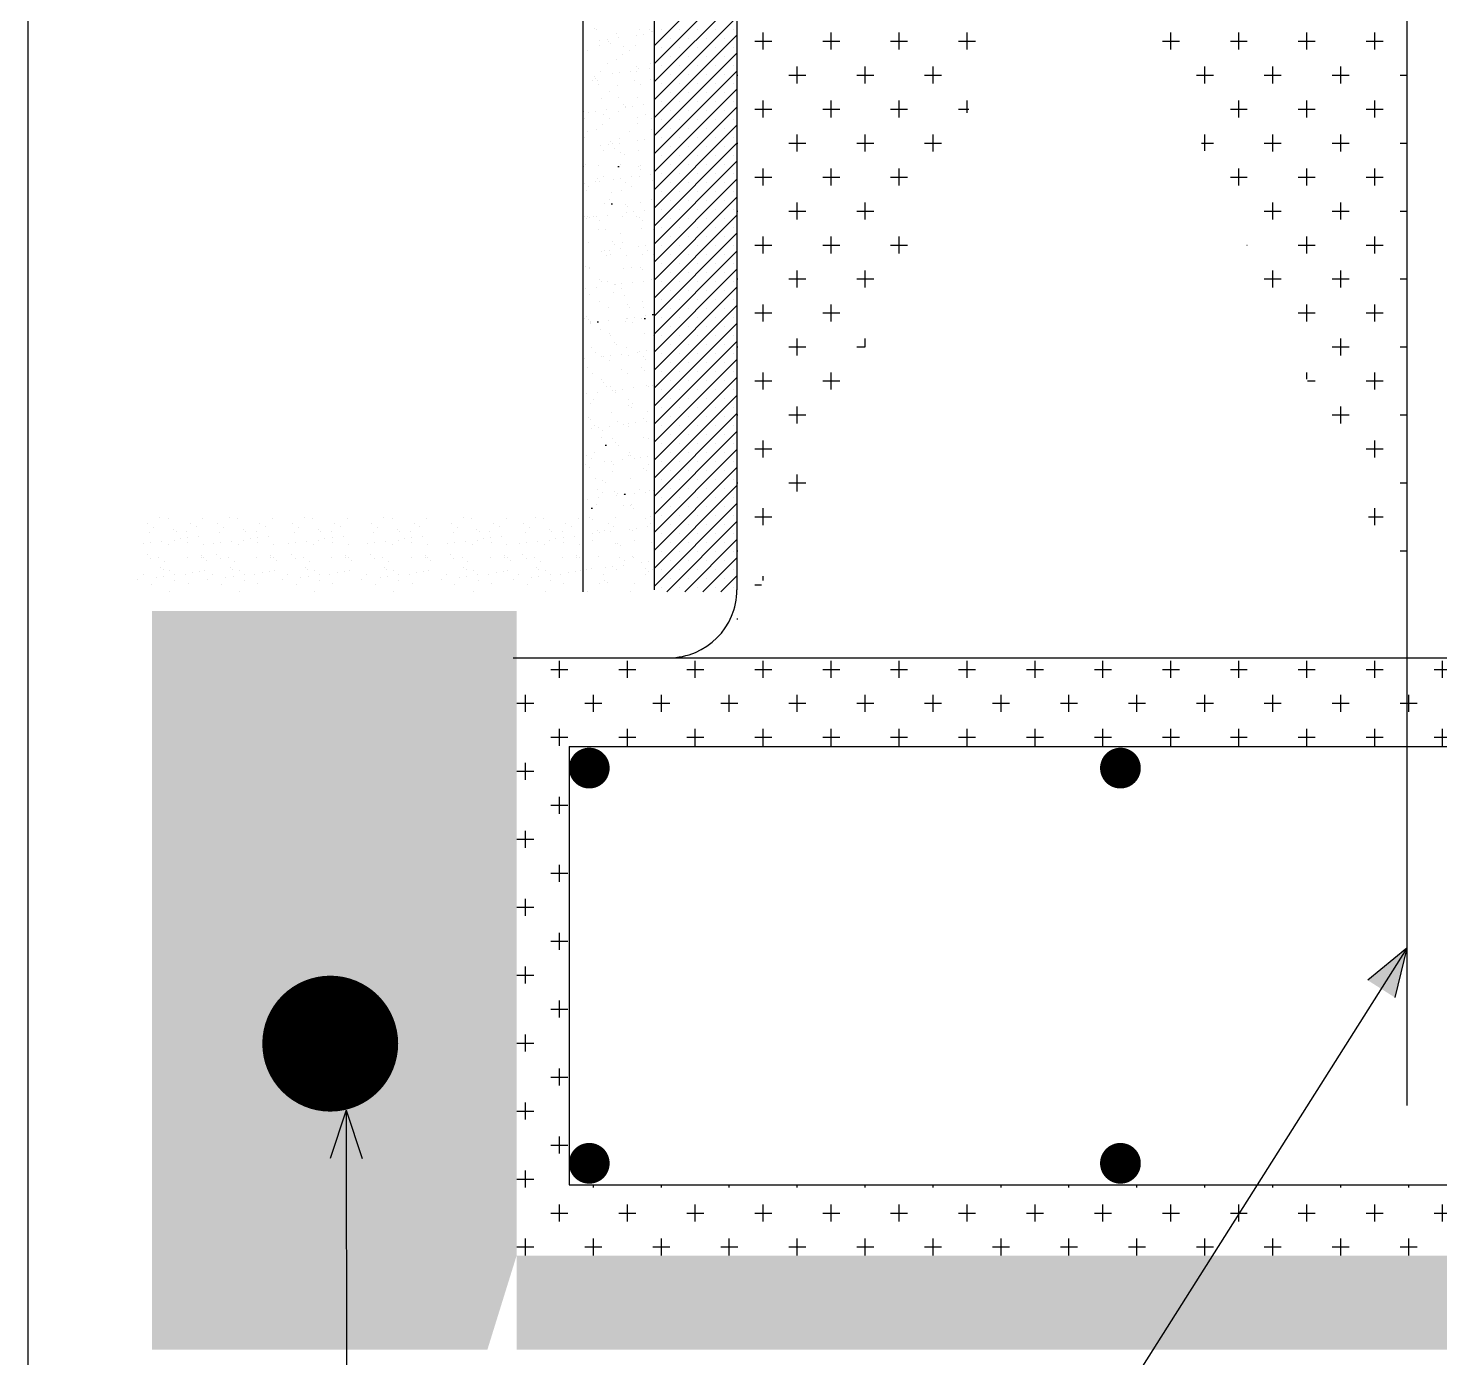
# Model space of a CAD drawing. Header units: millimetres. Extents: x 1235 to 6825, y 868 to 4348.
# Drawn here: x 2840.4 to 3009.7, y 1615.8 to 1775.2 of the extents above; entities that cross this region are included whole.
import ezdxf

# ---------------------------------------------------------------- set-up
doc = ezdxf.new("R2010")
doc.units = ezdxf.units.MM
doc.linetypes.add('DASHED', pattern=[19.05, 12.7, -6.35])
doc.linetypes.add('SOLID_LINE', pattern=[0])
for name, color, linetype in [('AHAT', 3, 'Continuous'), ('KIRMIM', 1, 'Continuous'), ('MIMARI', 2, 'SOLID_LINE'), ('YAZI', 8, 'Continuous')]:
    doc.layers.add(name, color=color, linetype=linetype)

msp = doc.modelspace()

# ---------------------------------------------------------------- hatches: boundary and pattern name
at = {"layer": 'AHAT', "linetype": 'Continuous'}
h = msp.add_hatch(dxfattribs=at)
h.set_pattern_fill('AR-SAND,_I', color=256, scale=8.148699, style=2)
h.set_pattern_definition([(37.5, (-3566.991, -884.78), (-0.513314, 15.701106), [0, -12.386022, 0, -13.852788, 0, -13.241635]), (7.5, (-3566.991, -884.78), (14.42138, 22.99682), [0, -6.681933, 0, -11.163717, 0, -4.278067]), (327.5, (-3577.014, -884.78), (25.376204, 0.046114), [0, -4.07435, 0, -14.667658, 0, -19.149442]), (317.5, (-3577.014, -884.78), (24.49602, 7.151914), [0, -2.037175, 0, -9.615464, 0, -11.000743])])
edge = h.paths.add_edge_path()
edge.add_line((2906.91, 1707.67), (2915.44, 1707.67))
edge.add_line((2898.56, 1717.42), (2898.56, 1707.67))
edge.add_line((2898.56, 1717.42), (2906.91, 1717.42))
edge.add_line((2906.91, 1892.32), (2915.44, 1892.32))
edge.add_line((2898.56, 1707.67), (2906.91, 1707.67))
edge.add_line((2906.91, 1892.32), (2906.91, 1707.67))
edge.add_line((2915.44, 1892.32), (2915.44, 1707.9))
at = {"layer": 'KIRMIM', "linetype": 'Continuous'}
h = msp.add_hatch(dxfattribs=at)
h.set_pattern_fill('CROSS,_I', color=256, scale=16.297397, style=2)
h.set_pattern_definition([(0, (-3566.991, -890.9376), (4.0743493, 4.0743493), [2.0371747, -6.111524]), (90, (-3565.9725, -891.956), (-4.0743493, 4.0743493), [2.0371747, -6.111524])])
edge = h.paths.add_edge_path()
edge.add_line((3005.75, 1886.16), (3005.75, 1706.28))
edge.add_line((2925.38, 1886.16), (2925.38, 1701.74))
h = msp.add_hatch(dxfattribs=at)
h.set_pattern_fill('AR-CONC,_I', color=256, scale=1.62974, style=2)
h.set_pattern_definition([(50, (-3566.991, -909.442), (11.689474, -1.022696), [1.222305, -13.445353]), (355, (-3566.991, -909.442), (-2.261286, 12.258774), [0.977844, -10.756282]), (100.4514, (-3566.017, -909.527), (9.428197, 11.23607), [1.0388, -11.426792]), (46.1842, (-3566.991, -906.182), (17.39325, -2.69753), [1.833457, -20.16803]), (96.6356, (-3565.542, -906.407), (15.23257, 15.875586), [1.5582, -17.140185]), (351.1842, (-3566.991, -906.182), (15.232557, 15.8756), [1.466766, -16.134423]), (21, (-3565.361, -906.997), (9.728031, -6.56164), [1.222305, -13.445353]), (326, (-3565.361, -906.997), (3.965407, 11.818058), [0.977844, -10.756282]), (71.4514, (-3564.551, -907.544), (13.693442, 5.256408), [1.0388, -11.426792]), (37.5, (-3566.991, -909.4415), (0.198174, 5.4253034), [0, -10.625903, 0, -10.919256, 0, -10.7970257]), (7.5, (-3566.991, -909.4415), (4.2873488, 6.4278844), [0, -6.225606, 0, -10.381442, 0, -4.115093]), (327.5, (-3570.6254, -909.4415), (8.6999163, -0.3675857), [0, -4.074349, 0, -12.71197, 0, -16.867806]), (317.5, (-3572.255, -909.4415), (9.504417, 1.631451), [0, -5.296654, 0, -8.442052, 0, -11.978587])])
edge = h.paths.add_edge_path()
edge.add_line((2898.96, 1616.8), (2855.24, 1616.8))
edge.add_line((2855.24, 1616.8), (2855.24, 1705.36))
edge.add_line((2855.24, 1705.36), (2898.96, 1705.36))
edge.add_line((2898.96, 1705.36), (2898.96, 1628.07))
edge.add_line((2895.46, 1616.8), (3177.08, 1616.8))
edge.add_line((3177.08, 1616.8), (3177.08, 1628.07))
edge.add_line((3177.08, 1628.07), (2898.96, 1628.07))
h = msp.add_hatch(dxfattribs=at)
h.set_pattern_fill('CROSS,_I', color=256, scale=16.297397, style=2)
h.set_pattern_definition([(0, (-3566.991, -884.7805), (4.0743493, 4.0743493), [2.0371747, -6.111524]), (90, (-3565.9725, -885.799), (-4.0743493, 4.0743493), [2.0371747, -6.111524])])
h.paths.add_polyline_path([(2898.56, 1699.75), (3177.72, 1699.75), (3177.72, 1627.96), (2898.56, 1627.96)])
edge = h.paths.add_edge_path()
edge.add_line((2905.25, 1689.11), (3178.2, 1689.11))
edge.add_line((2905.25, 1689.11), (2905.25, 1636.54))
edge.add_line((2905.25, 1636.54), (3178.2, 1636.54))
at = {"layer": 'MIMARI', "linetype": 'Continuous'}
for points in [[(3004.29, 1659.02), (3001.04, 1661.08), (3005.75, 1664.93)], [(2880.44, 1639.72), (2876.59, 1639.72), (2878.51, 1645.5)]]:
    msp.add_hatch(color=256, dxfattribs=at).paths.add_polyline_path(points)

# ---------------------------------------------------------------- linework, layer by layer
at = {"layer": 'AHAT', "linetype": 'Continuous'}
for p, q in [((3005.75, 1844.87), (3005.75, 1646.06)), ((2905.25, 1689.11), (2905.25, 1636.54)), ((2905.25, 1689.11), (3178.2, 1689.11)), ((2905.25, 1636.54), (3178.2, 1636.54))]:
    msp.add_line(p, q, dxfattribs=at)
for points, const_width in [([(2906.45, 1686.52, 1), (2908.9, 1686.52, 1)], 2.44), ([(2970.16, 1686.52, 1), (2972.61, 1686.52, 1)], 2.44), ([(2872.53, 1653.48, 1), (2880.68, 1653.48, 1)], 8.15), ([(2906.45, 1639.13, -1), (2908.9, 1639.13, -1)], 2.44), ([(2970.16, 1639.13, -1), (2972.61, 1639.13, -1)], 2.44)]:
    msp.add_lwpolyline(points, format="xyb", close=True, dxfattribs=dict(at, const_width=const_width))
at = {"layer": 'KIRMIM', "linetype": 'DASHED', "ltscale": 100}
for p, q in [((2906.91, 1883.69), (2906.91, 1707.67)), ((2915.44, 1883.69), (2915.44, 1707.9))]:
    msp.add_line(p, q, dxfattribs=at)
at = {"layer": 'MIMARI', "linetype": 'DASHED', "ltscale": 100}
for p, q in [((2925.38, 1883.69), (2925.38, 1707.9)), ((2898.56, 1699.75), (3177.72, 1699.75))]:
    msp.add_line(p, q, dxfattribs=at)
at = {"layer": 'MIMARI', "linetype": 'Continuous'}
for p, q in [((3005.75, 1883.69), (3005.75, 1712.43)), ((2915.44, 1773.12), (2925.38, 1783.06)), ((2915.44, 1770.96), (2925.38, 1780.9)), ((2915.44, 1768.8), (2925.38, 1778.74)), ((2915.44, 1766.64), (2925.38, 1776.58)), ((2908.36, 1775.19), (2908.36, 1775.19)), ((2908.58, 1775.11), (2908.58, 1775.11)), ((2910.89, 1774.63), (2910.89, 1774.63)), ((2913.35, 1774.38), (2913.35, 1774.38)), ((2913.66, 1775.12), (2913.66, 1775.12)), ((2914.2, 1774.49), (2914.2, 1774.49)), ((2914.88, 1775.13), (2914.88, 1775.13)), ((2915.18, 1774.86), (2915.18, 1774.86)), ((2915.29, 1774.79), (2915.29, 1774.79)), ((2915.44, 1764.48), (2925.38, 1774.42)), ((2916.34, 1775.1), (2916.34, 1775.1)), ((2918.5, 1775.1), (2918.5, 1775.1)), ((2920.66, 1775.1), (2920.66, 1775.1)), ((2922.82, 1775.1), (2922.82, 1775.1)), ((2924.98, 1775.1), (2924.98, 1775.1)), ((2907.43, 1772.61), (2907.43, 1772.61)), ((2908.93, 1773.13), (2908.93, 1773.13)), ((2908.96, 1773.8), (2908.96, 1773.8)), ((2909.81, 1773.91), (2909.81, 1773.91)), ((2909.98, 1773.7), (2909.98, 1773.7)), ((2910.28, 1773.43), (2910.28, 1773.43)), ((2911.14, 1774.09), (2911.14, 1774.09)), ((2911.81, 1773.06), (2911.81, 1773.06)), ((2912.5, 1772.62), (2912.5, 1772.62)), ((2913.19, 1773.18), (2913.19, 1773.18)), ((2916.34, 1772.94), (2916.34, 1772.94)), ((2917.42, 1774.02), (2917.42, 1774.02)), ((2918.5, 1772.94), (2918.5, 1772.94)), ((2919.58, 1774.02), (2919.58, 1774.02)), ((2920.66, 1772.94), (2920.66, 1772.94)), ((2921.74, 1774.02), (2921.74, 1774.02)), ((2922.82, 1772.94), (2922.82, 1772.94)), ((2923.9, 1774.02), (2923.9, 1774.02)), ((2924.98, 1772.94), (2924.98, 1772.94)), ((2909.9, 1771.03), (2909.9, 1771.03)), ((2910.99, 1771.49), (2910.99, 1771.49)), ((2911.7, 1772.13), (2911.7, 1772.13)), ((2914.98, 1771.04), (2914.98, 1771.04)), ((2915.4, 1771.65), (2915.4, 1771.65)), ((2915.44, 1762.32), (2925.38, 1772.26)), ((2917.42, 1771.86), (2917.42, 1771.86)), ((2919.58, 1771.86), (2919.58, 1771.86)), ((2921.74, 1771.86), (2921.74, 1771.86)), ((2923.9, 1771.86), (2923.9, 1771.86)), ((2906.93, 1769.31), (2906.93, 1769.31)), ((2908.25, 1769.49), (2908.25, 1769.49)), ((2909.03, 1769.99), (2909.03, 1769.99)), ((2910.47, 1769.78), (2910.47, 1769.78)), ((2911.31, 1769.89), (2911.31, 1769.89)), ((2912.64, 1770.07), (2912.64, 1770.07)), ((2913.29, 1770.04), (2913.29, 1770.04)), ((2913.32, 1770.64), (2913.32, 1770.64)), ((2913.62, 1770.37), (2913.62, 1770.37)), ((2914.85, 1770.36), (2914.85, 1770.36)), ((2915.44, 1760.16), (2925.38, 1770.1)), ((2916.34, 1770.78), (2916.34, 1770.78)), ((2917.42, 1769.7), (2917.42, 1769.7)), ((2918.5, 1770.78), (2918.5, 1770.78)), ((2919.58, 1769.7), (2919.58, 1769.7)), ((2920.66, 1770.78), (2920.66, 1770.78)), ((2921.74, 1769.7), (2921.74, 1769.7)), ((2922.82, 1770.78), (2922.82, 1770.78)), ((2923.9, 1769.7), (2923.9, 1769.7)), ((2924.98, 1770.78), (2924.98, 1770.78)), ((2906.93, 1768.37), (2906.93, 1768.37)), ((2908.05, 1768.97), (2908.05, 1768.97)), ((2908.42, 1769.21), (2908.42, 1769.21)), ((2908.72, 1768.94), (2908.72, 1768.94)), ((2908.74, 1768.53), (2908.74, 1768.53)), ((2910.14, 1767.64), (2910.14, 1767.64)), ((2911.1, 1768.35), (2911.1, 1768.35)), ((2913.13, 1768.98), (2913.13, 1768.98)), ((2913.82, 1768.54), (2913.82, 1768.54)), ((2915.04, 1769.07), (2915.04, 1769.07)), ((2915.44, 1758), (2925.38, 1767.93)), ((2916.34, 1768.62), (2916.34, 1768.62)), ((2917.42, 1767.54), (2917.42, 1767.54)), ((2918.5, 1768.62), (2918.5, 1768.62)), ((2919.58, 1767.54), (2919.58, 1767.54)), ((2920.66, 1768.62), (2920.66, 1768.62)), ((2921.74, 1767.54), (2921.74, 1767.54)), ((2922.82, 1768.62), (2922.82, 1768.62)), ((2923.9, 1767.54), (2923.9, 1767.54)), ((2924.98, 1768.62), (2924.98, 1768.62)), ((2909.13, 1766.84), (2909.13, 1766.84)), ((2911.22, 1766.95), (2911.22, 1766.95)), ((2911.76, 1766.15), (2911.76, 1766.15)), ((2912.06, 1765.88), (2912.06, 1765.88)), ((2912.82, 1765.87), (2912.82, 1765.87)), ((2913.4, 1766.9), (2913.4, 1766.9)), ((2914.14, 1766.04), (2914.14, 1766.04)), ((2916.34, 1766.46), (2916.34, 1766.46)), ((2918.5, 1766.46), (2918.5, 1766.46)), ((2920.66, 1766.46), (2920.66, 1766.46)), ((2922.82, 1766.46), (2922.82, 1766.46)), ((2924.98, 1766.46), (2924.98, 1766.46)), ((2907.03, 1765.23), (2907.03, 1765.23)), ((2907.16, 1764.44), (2907.16, 1764.44)), ((2907.58, 1765.18), (2907.58, 1765.18)), ((2908.43, 1765.29), (2908.43, 1765.29)), ((2909.37, 1764.89), (2909.37, 1764.89)), ((2909.75, 1765.47), (2909.75, 1765.47)), ((2910.06, 1764.45), (2910.06, 1764.45)), ((2911.2, 1765.21), (2911.2, 1765.21)), ((2911.97, 1765.76), (2911.97, 1765.76)), ((2913.48, 1764.58), (2913.48, 1764.58)), ((2914.45, 1764.89), (2914.45, 1764.89)), ((2915.13, 1764.46), (2915.13, 1764.46)), ((2915.44, 1755.84), (2925.38, 1765.77)), ((2916.34, 1764.3), (2916.34, 1764.3)), ((2917.42, 1765.38), (2917.42, 1765.38)), ((2918.5, 1764.3), (2918.5, 1764.3)), ((2919.58, 1765.38), (2919.58, 1765.38)), ((2920.66, 1764.3), (2920.66, 1764.3)), ((2921.74, 1765.38), (2921.74, 1765.38)), ((2922.82, 1764.3), (2922.82, 1764.3)), ((2923.9, 1765.38), (2923.9, 1765.38)), ((2924.98, 1764.3), (2924.98, 1764.3)), ((2907.46, 1762.86), (2907.46, 1762.86)), ((2908.58, 1763.15), (2908.58, 1763.15)), ((2909.23, 1763.7), (2909.23, 1763.7)), ((2912.53, 1762.87), (2912.53, 1762.87)), ((2913.5, 1763.76), (2913.5, 1763.76)), ((2915.1, 1763.09), (2915.1, 1763.09)), ((2915.4, 1762.81), (2915.4, 1762.81)), ((2915.44, 1753.68), (2925.38, 1763.61)), ((2917.42, 1763.22), (2917.42, 1763.22)), ((2919.58, 1763.22), (2919.58, 1763.22)), ((2921.74, 1763.22), (2921.74, 1763.22)), ((2923.9, 1763.22), (2923.9, 1763.22)), ((2907.13, 1762.09), (2907.13, 1762.09)), ((2909.08, 1761.16), (2909.08, 1761.16)), ((2909.93, 1761.27), (2909.93, 1761.27)), ((2910.2, 1761.66), (2910.2, 1761.66)), ((2910.5, 1761.38), (2910.5, 1761.38)), ((2910.69, 1760.8), (2910.69, 1760.8)), ((2911.26, 1761.44), (2911.26, 1761.44)), ((2911.3, 1762.07), (2911.3, 1762.07)), ((2913.47, 1761.74), (2913.47, 1761.74)), ((2914.32, 1761.85), (2914.32, 1761.85)), ((2915.44, 1751.52), (2925.38, 1761.45)), ((2916.34, 1762.14), (2916.34, 1762.14)), ((2917.42, 1761.06), (2917.42, 1761.06)), ((2918.5, 1762.14), (2918.5, 1762.14)), ((2919.58, 1761.06), (2919.58, 1761.06)), ((2920.66, 1762.14), (2920.66, 1762.14)), ((2921.74, 1761.06), (2921.74, 1761.06)), ((2922.82, 1762.14), (2922.82, 1762.14)), ((2923.9, 1761.06), (2923.9, 1761.06)), ((2924.98, 1762.14), (2924.98, 1762.14)), ((2909.34, 1760.56), (2909.34, 1760.56)), ((2911.37, 1760.37), (2911.37, 1760.37)), ((2911.92, 1760.08), (2911.92, 1760.08)), ((2913.6, 1760.62), (2913.6, 1760.62)), ((2915.44, 1749.36), (2925.38, 1759.29)), ((2916.34, 1759.98), (2916.34, 1759.98)), ((2918.5, 1759.98), (2918.5, 1759.98)), ((2920.66, 1759.98), (2920.66, 1759.98)), ((2922.82, 1759.98), (2922.82, 1759.98)), ((2924.98, 1759.98), (2924.98, 1759.98)), ((2907.02, 1758.65), (2907.02, 1758.65)), ((2907.24, 1758.95), (2907.24, 1758.95)), ((2908.77, 1758.78), (2908.77, 1758.78)), ((2909.44, 1757.42), (2909.44, 1757.42)), ((2911.4, 1758.93), (2911.4, 1758.93)), ((2912.76, 1757.42), (2912.76, 1757.42)), ((2913.54, 1758.6), (2913.54, 1758.6)), ((2913.71, 1757.48), (2913.71, 1757.48)), ((2913.84, 1758.32), (2913.84, 1758.32)), ((2913.85, 1758.79), (2913.85, 1758.79)), ((2914.97, 1757.71), (2914.97, 1757.71)), ((2916.34, 1757.82), (2916.34, 1757.82)), ((2917.42, 1758.9), (2917.42, 1758.9)), ((2918.5, 1757.82), (2918.5, 1757.82)), ((2919.58, 1758.9), (2919.58, 1758.9)), ((2920.66, 1757.82), (2920.66, 1757.82)), ((2921.74, 1758.9), (2921.74, 1758.9)), ((2922.82, 1757.82), (2922.82, 1757.82)), ((2923.9, 1758.9), (2923.9, 1758.9)), ((2924.98, 1757.82), (2924.98, 1757.82)), ((2906.93, 1756.71), (2906.93, 1756.71)), ((2907.05, 1756.67), (2907.05, 1756.67)), ((2907.34, 1755.81), (2907.34, 1755.81)), ((2907.62, 1756.28), (2907.62, 1756.28)), ((2908.37, 1756.85), (2908.37, 1756.85)), ((2908.64, 1757.17), (2908.64, 1757.17)), ((2908.94, 1756.89), (2908.94, 1756.89)), ((2910.59, 1757.14), (2910.59, 1757.14)), ((2911.43, 1757.25), (2911.43, 1757.25)), ((2911.51, 1755.79), (2911.51, 1755.79)), ((2912, 1756.72), (2912, 1756.72)), ((2912.69, 1756.29), (2912.69, 1756.29)), ((2915.26, 1757.02), (2915.26, 1757.02)), ((2915.44, 1747.19), (2925.38, 1757.13)), ((2917.42, 1756.74), (2917.42, 1756.74)), ((2919.58, 1756.74), (2919.58, 1756.74)), ((2921.74, 1756.74), (2921.74, 1756.74)), ((2923.9, 1756.74), (2923.9, 1756.74)), ((2909.54, 1754.28), (2909.54, 1754.28)), ((2910.09, 1754.7), (2910.09, 1754.7)), ((2910.36, 1755.59), (2910.36, 1755.59)), ((2911.98, 1754.11), (2911.98, 1754.11)), ((2913.81, 1754.34), (2913.81, 1754.34)), ((2915.16, 1754.71), (2915.16, 1754.71)), ((2915.44, 1745.03), (2925.38, 1754.97)), ((2916.34, 1755.66), (2916.34, 1755.66)), ((2917.42, 1754.58), (2917.42, 1754.58)), ((2918.5, 1755.66), (2918.5, 1755.66)), ((2919.58, 1754.58), (2919.58, 1754.58)), ((2920.66, 1755.66), (2920.66, 1755.66)), ((2921.74, 1754.58), (2921.74, 1754.58)), ((2922.82, 1755.66), (2922.82, 1755.66)), ((2923.9, 1754.58), (2923.9, 1754.58)), ((2924.98, 1755.66), (2924.98, 1755.66)), ((2907.08, 1752.68), (2907.08, 1752.68)), ((2907.38, 1752.4), (2907.38, 1752.4)), ((2907.44, 1752.67), (2907.44, 1752.67)), ((2907.7, 1752.54), (2907.7, 1752.54)), ((2908.24, 1752.63), (2908.24, 1752.63)), ((2908.55, 1752.65), (2908.55, 1752.65)), ((2909.88, 1752.82), (2909.88, 1752.82)), ((2911.61, 1752.65), (2911.61, 1752.65)), ((2912.09, 1753.11), (2912.09, 1753.11)), ((2912.28, 1753.83), (2912.28, 1753.83)), ((2912.94, 1753.23), (2912.94, 1753.23)), ((2913.32, 1752.64), (2913.32, 1752.64)), ((2913.7, 1752.53), (2913.7, 1752.53)), ((2914.26, 1753.4), (2914.26, 1753.4)), ((2915.44, 1742.87), (2925.38, 1752.81)), ((2916.34, 1753.5), (2916.34, 1753.5)), ((2917.42, 1752.41), (2917.42, 1752.41)), ((2918.5, 1753.5), (2918.5, 1753.5)), ((2919.58, 1752.41), (2919.58, 1752.41)), ((2920.66, 1753.5), (2920.66, 1753.5)), ((2921.74, 1752.41), (2921.74, 1752.41)), ((2922.82, 1753.5), (2922.82, 1753.5)), ((2923.9, 1752.41), (2923.9, 1752.41)), ((2924.98, 1753.5), (2924.98, 1753.5)), ((2908.8, 1751.1), (2908.8, 1751.1)), ((2908.93, 1752.2), (2908.93, 1752.2)), ((2909.64, 1751.14), (2909.64, 1751.14)), ((2911.41, 1750.62), (2911.41, 1750.62)), ((2913.91, 1751.2), (2913.91, 1751.2)), ((2914.01, 1752.2), (2914.01, 1752.2)), ((2915.32, 1751.05), (2915.32, 1751.05)), ((2915.44, 1740.71), (2925.38, 1750.65)), ((2916.34, 1751.33), (2916.34, 1751.33)), ((2918.5, 1751.33), (2918.5, 1751.33)), ((2920.66, 1751.33), (2920.66, 1751.33)), ((2922.82, 1751.33), (2922.82, 1751.33)), ((2924.98, 1751.33), (2924.98, 1751.33)), ((2907.54, 1749.53), (2907.54, 1749.53)), ((2910.42, 1749.62), (2910.42, 1749.62)), ((2910.72, 1749.34), (2910.72, 1749.34)), ((2911.71, 1749.51), (2911.71, 1749.51)), ((2913.59, 1749.09), (2913.59, 1749.09)), ((2914.44, 1749.2), (2914.44, 1749.2)), ((2916.34, 1749.17), (2916.34, 1749.17)), ((2917.42, 1750.25), (2917.42, 1750.25)), ((2918.5, 1749.17), (2918.5, 1749.17)), ((2919.58, 1750.25), (2919.58, 1750.25)), ((2920.66, 1749.17), (2920.66, 1749.17)), ((2921.74, 1750.25), (2921.74, 1750.25)), ((2922.82, 1749.17), (2922.82, 1749.17)), ((2923.9, 1750.25), (2923.9, 1750.25)), ((2924.98, 1749.17), (2924.98, 1749.17)), ((2906.99, 1748.22), (2906.99, 1748.22)), ((2909.2, 1748.52), (2909.2, 1748.52)), ((2909.56, 1748.55), (2909.56, 1748.55)), ((2909.75, 1748), (2909.75, 1748)), ((2910.05, 1748.63), (2910.05, 1748.63)), ((2910.25, 1748.11), (2910.25, 1748.11)), ((2911.38, 1748.8), (2911.38, 1748.8)), ((2912.14, 1748.04), (2912.14, 1748.04)), ((2914.01, 1748.06), (2914.01, 1748.06)), ((2914.64, 1748.56), (2914.64, 1748.56)), ((2915.32, 1748.12), (2915.32, 1748.12)), ((2915.44, 1738.55), (2925.38, 1748.49)), ((2917.42, 1748.09), (2917.42, 1748.09)), ((2919.58, 1748.09), (2919.58, 1748.09)), ((2921.74, 1748.09), (2921.74, 1748.09)), ((2923.9, 1748.09), (2923.9, 1748.09)), ((2907.24, 1746.61), (2907.24, 1746.61)), ((2907.65, 1746.53), (2907.65, 1746.53)), ((2907.65, 1746.39), (2907.65, 1746.39)), ((2911.82, 1746.37), (2911.82, 1746.37)), ((2912.72, 1746.54), (2912.72, 1746.54)), ((2913.76, 1746.55), (2913.76, 1746.55)), ((2914.07, 1746.28), (2914.07, 1746.28)), ((2915.44, 1736.39), (2925.38, 1746.33)), ((2916.34, 1747.01), (2916.34, 1747.01)), ((2917.42, 1745.93), (2917.42, 1745.93)), ((2918.5, 1747.01), (2918.5, 1747.01)), ((2919.58, 1745.93), (2919.58, 1745.93)), ((2920.66, 1747.01), (2920.66, 1747.01)), ((2921.74, 1745.93), (2921.74, 1745.93)), ((2922.82, 1747.01), (2922.82, 1747.01)), ((2923.9, 1745.93), (2923.9, 1745.93)), ((2924.98, 1747.01), (2924.98, 1747.01)), ((2907.17, 1744.03), (2907.17, 1744.03)), ((2908.49, 1744.2), (2908.49, 1744.2)), ((2908.87, 1745.12), (2908.87, 1745.12)), ((2909.17, 1744.85), (2909.17, 1744.85)), ((2909.85, 1744.86), (2909.85, 1744.86)), ((2910.71, 1744.49), (2910.71, 1744.49)), ((2910.88, 1744.47), (2910.88, 1744.47)), ((2911.56, 1744.61), (2911.56, 1744.61)), ((2911.56, 1744.03), (2911.56, 1744.03)), ((2912.88, 1744.78), (2912.88, 1744.78)), ((2914.12, 1744.92), (2914.12, 1744.92)), ((2915.09, 1745.07), (2915.09, 1745.07)), ((2915.44, 1734.23), (2925.38, 1744.17)), ((2916.34, 1744.85), (2916.34, 1744.85)), ((2918.5, 1744.85), (2918.5, 1744.85)), ((2920.66, 1744.85), (2920.66, 1744.85)), ((2922.82, 1744.85), (2922.82, 1744.85)), ((2924.98, 1744.85), (2924.98, 1744.85)), ((2907.75, 1743.25), (2907.75, 1743.25)), ((2908.96, 1742.45), (2908.96, 1742.45)), ((2910.58, 1743.55), (2910.58, 1743.55)), ((2911.92, 1743.23), (2911.92, 1743.23)), ((2914.04, 1742.46), (2914.04, 1742.46)), ((2916.34, 1742.69), (2916.34, 1742.69)), ((2917.42, 1743.77), (2917.42, 1743.77)), ((2918.5, 1742.69), (2918.5, 1742.69)), ((2919.58, 1743.77), (2919.58, 1743.77)), ((2920.66, 1742.69), (2920.66, 1742.69)), ((2921.74, 1743.77), (2921.74, 1743.77)), ((2922.82, 1742.69), (2922.82, 1742.69)), ((2923.9, 1743.77), (2923.9, 1743.77)), ((2924.98, 1742.69), (2924.98, 1742.69)), ((2907.31, 1740.63), (2907.31, 1740.63)), ((2909.95, 1741.72), (2909.95, 1741.72)), ((2912.21, 1742.06), (2912.21, 1742.06)), ((2912.21, 1740.47), (2912.21, 1740.47)), ((2912.51, 1741.79), (2912.51, 1741.79)), ((2913.06, 1740.58), (2913.06, 1740.58)), ((2913.92, 1740.49), (2913.92, 1740.49)), ((2914.22, 1741.78), (2914.22, 1741.78)), ((2914.38, 1740.76), (2914.38, 1740.76)), ((2915.44, 1732.07), (2925.38, 1742.01)), ((2916.34, 1740.53), (2916.34, 1740.53)), ((2917.42, 1741.61), (2917.42, 1741.61)), ((2918.5, 1740.53), (2918.5, 1740.53)), ((2919.58, 1741.61), (2919.58, 1741.61)), ((2920.66, 1740.53), (2920.66, 1740.53)), ((2921.74, 1741.61), (2921.74, 1741.61)), ((2922.82, 1740.53), (2922.82, 1740.53)), ((2923.9, 1741.61), (2923.9, 1741.61)), ((2924.98, 1740.53), (2924.98, 1740.53)), ((2907.12, 1740.38), (2907.12, 1740.38)), ((2907.61, 1740.36), (2907.61, 1740.36)), ((2907.81, 1739.94), (2907.81, 1739.94)), ((2907.82, 1739.89), (2907.82, 1739.89)), ((2907.85, 1740.11), (2907.85, 1740.11)), ((2908.67, 1740.01), (2908.67, 1740.01)), ((2909.03, 1739.06), (2909.03, 1739.06)), ((2910, 1740.18), (2910, 1740.18)), ((2912.02, 1740.09), (2912.02, 1740.09)), ((2912.19, 1740.39), (2912.19, 1740.39)), ((2912.88, 1739.95), (2912.88, 1739.95)), ((2915.44, 1729.91), (2925.38, 1739.84)), ((2917.42, 1739.45), (2917.42, 1739.45)), ((2919.58, 1739.45), (2919.58, 1739.45)), ((2921.74, 1739.45), (2921.74, 1739.45)), ((2923.9, 1739.45), (2923.9, 1739.45)), ((2910.06, 1738.58), (2910.06, 1738.58)), ((2910.28, 1738.37), (2910.28, 1738.37)), ((2910.65, 1737.57), (2910.65, 1737.57)), ((2910.95, 1737.3), (2910.95, 1737.3)), ((2914.32, 1738.64), (2914.32, 1738.64)), ((2915.35, 1738.38), (2915.35, 1738.38)), ((2915.44, 1727.75), (2925.38, 1737.68)), ((2916.34, 1738.37), (2916.34, 1738.37)), ((2917.42, 1737.29), (2917.42, 1737.29)), ((2918.5, 1738.37), (2918.5, 1738.37)), ((2919.58, 1737.29), (2919.58, 1737.29)), ((2920.66, 1738.37), (2920.66, 1738.37)), ((2921.74, 1737.29), (2921.74, 1737.29)), ((2922.82, 1738.37), (2922.82, 1738.37)), ((2923.9, 1737.29), (2923.9, 1737.29)), ((2924.98, 1738.37), (2924.98, 1738.37)), ((2907.11, 1735.58), (2907.11, 1735.58)), ((2907.95, 1736.97), (2907.95, 1736.97)), ((2908.43, 1736.3), (2908.43, 1736.3)), ((2909.12, 1735.86), (2909.12, 1735.86)), ((2909.33, 1735.87), (2909.33, 1735.87)), ((2910.16, 1735.44), (2910.16, 1735.44)), ((2910.17, 1735.98), (2910.17, 1735.98)), ((2911.5, 1736.16), (2911.5, 1736.16)), ((2912.12, 1736.95), (2912.12, 1736.95)), ((2912.37, 1736), (2912.37, 1736)), ((2913.51, 1736.31), (2913.51, 1736.31)), ((2913.71, 1736.45), (2913.71, 1736.45)), ((2914.2, 1735.87), (2914.2, 1735.87)), ((2914.42, 1735.5), (2914.42, 1735.5)), ((2914.56, 1736.56), (2914.56, 1736.56)), ((2915.44, 1725.59), (2925.38, 1735.52)), ((2916.34, 1736.21), (2916.34, 1736.21)), ((2918.5, 1736.21), (2918.5, 1736.21)), ((2920.66, 1736.21), (2920.66, 1736.21)), ((2922.82, 1736.21), (2922.82, 1736.21)), ((2924.98, 1736.21), (2924.98, 1736.21)), ((2907.47, 1734.57), (2907.47, 1734.57)), ((2908.06, 1733.83), (2908.06, 1733.83)), ((2911.6, 1734.29), (2911.6, 1734.29)), ((2912.23, 1733.81), (2912.23, 1733.81)), ((2913.99, 1734.51), (2913.99, 1734.51)), ((2914.29, 1734.24), (2914.29, 1734.24)), ((2916.34, 1734.05), (2916.34, 1734.05)), ((2917.42, 1735.13), (2917.42, 1735.13)), ((2918.5, 1734.05), (2918.5, 1734.05)), ((2919.58, 1735.13), (2919.58, 1735.13)), ((2920.66, 1734.05), (2920.66, 1734.05)), ((2921.74, 1735.13), (2921.74, 1735.13)), ((2922.82, 1734.05), (2922.82, 1734.05)), ((2923.9, 1735.13), (2923.9, 1735.13)), ((2924.98, 1734.05), (2924.98, 1734.05)), ((2909.09, 1733.08), (2909.09, 1733.08)), ((2909.39, 1732.81), (2909.39, 1732.81)), ((2909.75, 1732.22), (2909.75, 1732.22)), ((2910.26, 1732.3), (2910.26, 1732.3)), ((2913, 1732.14), (2913, 1732.14)), ((2914.53, 1732.36), (2914.53, 1732.36)), ((2914.83, 1732.23), (2914.83, 1732.23)), ((2915.22, 1732.43), (2915.22, 1732.43)), ((2915.44, 1723.43), (2925.38, 1733.36)), ((2917.42, 1732.97), (2917.42, 1732.97)), ((2919.58, 1732.97), (2919.58, 1732.97)), ((2921.74, 1732.97), (2921.74, 1732.97)), ((2923.9, 1732.97), (2923.9, 1732.97)), ((2907.29, 1731.38), (2907.29, 1731.38)), ((2908.16, 1730.69), (2908.16, 1730.69)), ((2908.61, 1731.56), (2908.61, 1731.56)), ((2910.44, 1731.78), (2910.44, 1731.78)), ((2910.81, 1731.51), (2910.81, 1731.51)), ((2910.83, 1731.85), (2910.83, 1731.85)), ((2911.68, 1731.96), (2911.68, 1731.96)), ((2912.33, 1730.67), (2912.33, 1730.67)), ((2915.44, 1721.27), (2925.38, 1731.2)), ((2916.34, 1731.89), (2916.34, 1731.89)), ((2917.42, 1730.81), (2917.42, 1730.81)), ((2918.5, 1731.89), (2918.5, 1731.89)), ((2919.58, 1730.81), (2919.58, 1730.81)), ((2920.66, 1731.89), (2920.66, 1731.89)), ((2921.74, 1730.81), (2921.74, 1730.81)), ((2922.82, 1731.89), (2922.82, 1731.89)), ((2923.9, 1730.81), (2923.9, 1730.81)), ((2924.98, 1731.89), (2924.98, 1731.89)), ((2907.53, 1728.59), (2907.53, 1728.59)), ((2907.84, 1730.2), (2907.84, 1730.2)), ((2910.36, 1729.16), (2910.36, 1729.16)), ((2912.43, 1730.02), (2912.43, 1730.02)), ((2912.73, 1729.74), (2912.73, 1729.74)), ((2912.91, 1730.2), (2912.91, 1730.2)), ((2914.63, 1729.22), (2914.63, 1729.22)), ((2915.44, 1719.1), (2925.38, 1729.04)), ((2916.34, 1729.73), (2916.34, 1729.73)), ((2917.42, 1728.65), (2917.42, 1728.65)), ((2918.5, 1729.73), (2918.5, 1729.73)), ((2919.58, 1728.65), (2919.58, 1728.65)), ((2920.66, 1729.73), (2920.66, 1729.73)), ((2921.74, 1728.65), (2921.74, 1728.65)), ((2922.82, 1729.73), (2922.82, 1729.73)), ((2923.9, 1728.65), (2923.9, 1728.65)), ((2924.98, 1729.73), (2924.98, 1729.73)), ((2907.83, 1728.31), (2907.83, 1728.31)), ((2907.94, 1727.25), (2907.94, 1727.25)), ((2908.26, 1727.55), (2908.26, 1727.55)), ((2908.79, 1727.36), (2908.79, 1727.36)), ((2909.25, 1727.02), (2909.25, 1727.02)), ((2910.12, 1727.54), (2910.12, 1727.54)), ((2911.07, 1728.14), (2911.07, 1728.14)), ((2911.75, 1727.7), (2911.75, 1727.7)), ((2912.33, 1727.83), (2912.33, 1727.83)), ((2912.43, 1727.53), (2912.43, 1727.53)), ((2913.18, 1727.94), (2913.18, 1727.94)), ((2914.15, 1728.45), (2914.15, 1728.45)), ((2914.5, 1728.12), (2914.5, 1728.12)), ((2916.34, 1727.57), (2916.34, 1727.57)), ((2918.5, 1727.57), (2918.5, 1727.57)), ((2920.66, 1727.57), (2920.66, 1727.57)), ((2922.82, 1727.57), (2922.82, 1727.57)), ((2924.98, 1727.57), (2924.98, 1727.57)), ((2909.15, 1726.11), (2909.15, 1726.11)), ((2910.47, 1726.02), (2910.47, 1726.02)), ((2910.87, 1725.53), (2910.87, 1725.53)), ((2911.17, 1725.25), (2911.17, 1725.25)), ((2914.23, 1726.12), (2914.23, 1726.12)), ((2914.73, 1726.08), (2914.73, 1726.08)), ((2915.44, 1716.94), (2925.38, 1726.88)), ((2916.34, 1725.41), (2916.34, 1725.41)), ((2917.42, 1726.49), (2917.42, 1726.49)), ((2918.5, 1725.41), (2918.5, 1725.41)), ((2919.58, 1726.49), (2919.58, 1726.49)), ((2920.66, 1725.41), (2920.66, 1725.41)), ((2921.74, 1726.49), (2921.74, 1726.49)), ((2922.82, 1725.41), (2922.82, 1725.41)), ((2923.9, 1726.49), (2923.9, 1726.49)), ((2924.98, 1725.41), (2924.98, 1725.41)), ((2907.31, 1724.05), (2907.31, 1724.05)), ((2907.99, 1723.61), (2907.99, 1723.61)), ((2908.36, 1724.41), (2908.36, 1724.41)), ((2911.62, 1723.52), (2911.62, 1723.52)), ((2912.38, 1724.06), (2912.38, 1724.06)), ((2912.53, 1724.39), (2912.53, 1724.39)), ((2912.59, 1723.95), (2912.59, 1723.95)), ((2913.07, 1723.62), (2913.07, 1723.62)), ((2913.83, 1723.81), (2913.83, 1723.81)), ((2914.68, 1723.92), (2914.68, 1723.92)), ((2915.44, 1714.78), (2925.38, 1724.72)), ((2917.42, 1724.33), (2917.42, 1724.33)), ((2919.58, 1724.33), (2919.58, 1724.33)), ((2921.74, 1724.33), (2921.74, 1724.33)), ((2923.9, 1724.33), (2923.9, 1724.33)), ((2907.23, 1722.94), (2907.23, 1722.94)), ((2907.69, 1722.52), (2907.69, 1722.52)), ((2909.45, 1723.23), (2909.45, 1723.23)), ((2910.29, 1723.34), (2910.29, 1723.34)), ((2910.47, 1722.03), (2910.47, 1722.03)), ((2910.57, 1722.88), (2910.57, 1722.88)), ((2914.21, 1722.47), (2914.21, 1722.47)), ((2914.51, 1722.19), (2914.51, 1722.19)), ((2914.83, 1722.94), (2914.83, 1722.94)), ((2915.44, 1712.62), (2925.38, 1722.56)), ((2916.34, 1723.24), (2916.34, 1723.24)), ((2917.42, 1722.16), (2917.42, 1722.16)), ((2918.5, 1723.24), (2918.5, 1723.24)), ((2919.58, 1722.16), (2919.58, 1722.16)), ((2920.66, 1723.24), (2920.66, 1723.24)), ((2921.74, 1722.16), (2921.74, 1722.16)), ((2922.82, 1723.24), (2922.82, 1723.24)), ((2923.9, 1722.16), (2923.9, 1722.16)), ((2924.98, 1723.24), (2924.98, 1723.24)), ((2908.47, 1721.27), (2908.47, 1721.27)), ((2909.31, 1721.04), (2909.31, 1721.04)), ((2909.61, 1720.76), (2909.61, 1720.76)), ((2912.64, 1721.25), (2912.64, 1721.25)), ((2915.44, 1710.46), (2925.38, 1720.4)), ((2916.34, 1721.08), (2916.34, 1721.08)), ((2918.5, 1721.08), (2918.5, 1721.08)), ((2920.66, 1721.08), (2920.66, 1721.08)), ((2922.82, 1721.08), (2922.82, 1721.08)), ((2924.98, 1721.08), (2924.98, 1721.08)), ((2907.41, 1718.74), (2907.41, 1718.74)), ((2908.62, 1719.97), (2908.62, 1719.97)), ((2908.74, 1718.92), (2908.74, 1718.92)), ((2909.31, 1719.53), (2909.31, 1719.53)), ((2910.67, 1719.74), (2910.67, 1719.74)), ((2910.95, 1719.21), (2910.95, 1719.21)), ((2911.03, 1719.46), (2911.03, 1719.46)), ((2911.8, 1719.32), (2911.8, 1719.32)), ((2913.12, 1719.49), (2913.12, 1719.49)), ((2913.7, 1719.98), (2913.7, 1719.98)), ((2914.39, 1719.54), (2914.39, 1719.54)), ((2914.94, 1719.8), (2914.94, 1719.8)), ((2915.34, 1719.79), (2915.34, 1719.79)), ((2916.34, 1718.92), (2916.34, 1718.92)), ((2917.42, 1720), (2917.42, 1720)), ((2918.5, 1718.92), (2918.5, 1718.92)), ((2919.58, 1720), (2919.58, 1720)), ((2920.66, 1718.92), (2920.66, 1718.92)), ((2921.74, 1720), (2921.74, 1720)), ((2922.82, 1718.92), (2922.82, 1718.92)), ((2923.9, 1720), (2923.9, 1720)), ((2924.98, 1718.92), (2924.98, 1718.92)), ((2908.57, 1718.13), (2908.57, 1718.13)), ((2911.79, 1717.95), (2911.79, 1717.95)), ((2912.65, 1717.98), (2912.65, 1717.98)), ((2912.74, 1718.11), (2912.74, 1718.11)), ((2912.95, 1717.7), (2912.95, 1717.7)), ((2915.44, 1708.3), (2925.38, 1718.24)), ((2916.34, 1716.76), (2916.34, 1716.76)), ((2917.42, 1717.84), (2917.42, 1717.84)), ((2918.5, 1716.76), (2918.5, 1716.76)), ((2919.58, 1717.84), (2919.58, 1717.84)), ((2920.66, 1716.76), (2920.66, 1716.76)), ((2921.74, 1717.84), (2921.74, 1717.84)), ((2922.82, 1716.76), (2922.82, 1716.76)), ((2923.9, 1717.84), (2923.9, 1717.84)), ((2924.98, 1716.76), (2924.98, 1716.76)), ((2854.74, 1715.87), (2854.74, 1715.87)), ((2855.43, 1715.43), (2855.43, 1715.43)), ((2856.18, 1716.6), (2856.18, 1716.6)), ((2857.16, 1716.46), (2857.16, 1716.46)), ((2857.81, 1715.12), (2857.81, 1715.12)), ((2859.82, 1715.88), (2859.82, 1715.88)), ((2860.51, 1715.44), (2860.51, 1715.44)), ((2861.33, 1716.44), (2861.33, 1716.44)), ((2863.1, 1715.87), (2863.1, 1715.87)), ((2863.78, 1715.43), (2863.78, 1715.43)), ((2864.54, 1716.6), (2864.54, 1716.6)), ((2865.51, 1716.46), (2865.51, 1716.46)), ((2866.16, 1715.12), (2866.16, 1715.12)), ((2868.17, 1715.88), (2868.17, 1715.88)), ((2868.86, 1715.44), (2868.86, 1715.44)), ((2869.68, 1716.44), (2869.68, 1716.44)), ((2872.08, 1715.87), (2872.08, 1715.87)), ((2872.77, 1715.43), (2872.77, 1715.43)), ((2873.53, 1716.6), (2873.53, 1716.6)), ((2874.5, 1716.46), (2874.5, 1716.46)), ((2875.15, 1715.12), (2875.15, 1715.12)), ((2877.16, 1715.88), (2877.16, 1715.88)), ((2877.85, 1715.44), (2877.85, 1715.44)), ((2878.67, 1716.44), (2878.67, 1716.44)), ((2881.6, 1715.87), (2881.6, 1715.87)), ((2882.29, 1715.43), (2882.29, 1715.43)), ((2883.04, 1716.6), (2883.04, 1716.6)), ((2884.02, 1716.46), (2884.02, 1716.46)), ((2884.67, 1715.12), (2884.67, 1715.12)), ((2886.68, 1715.88), (2886.68, 1715.88)), ((2887.36, 1715.44), (2887.36, 1715.44)), ((2888.18, 1716.44), (2888.18, 1716.44)), ((2891.12, 1715.87), (2891.12, 1715.87)), ((2891.81, 1715.43), (2891.81, 1715.43)), ((2892.56, 1716.6), (2892.56, 1716.6)), ((2893.53, 1716.46), (2893.53, 1716.46)), ((2894.18, 1715.12), (2894.18, 1715.12)), ((2896.19, 1715.88), (2896.19, 1715.88)), ((2896.88, 1715.44), (2896.88, 1715.44)), ((2897.7, 1716.44), (2897.7, 1716.44)), ((2899.79, 1715.87), (2899.79, 1715.87)), ((2900.48, 1715.43), (2900.48, 1715.43)), ((2901.23, 1716.6), (2901.23, 1716.6)), ((2902.2, 1716.46), (2902.2, 1716.46)), ((2902.85, 1715.12), (2902.85, 1715.12)), ((2904.86, 1715.88), (2904.86, 1715.88)), ((2905.55, 1715.44), (2905.55, 1715.44)), ((2906.37, 1716.44), (2906.37, 1716.44)), ((2907.75, 1716.55), (2907.75, 1716.55)), ((2908.05, 1716.27), (2908.05, 1716.27)), ((2909.94, 1715.89), (2909.94, 1715.89)), ((2910.63, 1715.45), (2910.63, 1715.45)), ((2910.77, 1716.6), (2910.77, 1716.6)), ((2912.45, 1715.19), (2912.45, 1715.19)), ((2913.3, 1715.3), (2913.3, 1715.3)), ((2914.37, 1716.4), (2914.37, 1716.4)), ((2914.63, 1715.47), (2914.63, 1715.47)), ((2915.02, 1715.89), (2915.02, 1715.89)), ((2915.04, 1716.66), (2915.04, 1716.66)), ((2916.97, 1707.67), (2925.38, 1716.08)), ((2917.42, 1715.68), (2917.42, 1715.68)), ((2919.58, 1715.68), (2919.58, 1715.68)), ((2921.74, 1715.68), (2921.74, 1715.68)), ((2923.9, 1715.68), (2923.9, 1715.68)), ((2854.24, 1713.45), (2854.24, 1713.45)), ((2854.96, 1714.78), (2854.96, 1714.78)), ((2855.09, 1713.56), (2855.09, 1713.56)), ((2856.42, 1713.74), (2856.42, 1713.74)), ((2857.9, 1713.85), (2857.9, 1713.85)), ((2858.11, 1714.84), (2858.11, 1714.84)), ((2858.63, 1714.03), (2858.63, 1714.03)), ((2859.36, 1714.93), (2859.36, 1714.93)), ((2859.48, 1714.14), (2859.48, 1714.14)), ((2859.52, 1713.54), (2859.52, 1713.54)), ((2860.8, 1714.32), (2860.8, 1714.32)), ((2862.6, 1713.45), (2862.6, 1713.45)), ((2863.31, 1714.78), (2863.31, 1714.78)), ((2863.45, 1713.56), (2863.45, 1713.56)), ((2864.77, 1713.74), (2864.77, 1713.74)), ((2866.26, 1713.85), (2866.26, 1713.85)), ((2866.46, 1714.84), (2866.46, 1714.84)), ((2866.99, 1714.03), (2866.99, 1714.03)), ((2867.71, 1714.93), (2867.71, 1714.93)), ((2867.83, 1714.14), (2867.83, 1714.14)), ((2867.88, 1713.54), (2867.88, 1713.54)), ((2869.16, 1714.32), (2869.16, 1714.32)), ((2871.59, 1713.45), (2871.59, 1713.45)), ((2872.3, 1714.78), (2872.3, 1714.78)), ((2872.43, 1713.56), (2872.43, 1713.56)), ((2873.76, 1713.74), (2873.76, 1713.74)), ((2875.25, 1713.85), (2875.25, 1713.85)), ((2875.45, 1714.84), (2875.45, 1714.84)), ((2875.97, 1714.03), (2875.97, 1714.03)), ((2876.7, 1714.93), (2876.7, 1714.93)), ((2876.82, 1714.14), (2876.82, 1714.14)), ((2876.87, 1713.54), (2876.87, 1713.54)), ((2878.15, 1714.32), (2878.15, 1714.32)), ((2881.1, 1713.45), (2881.1, 1713.45)), ((2881.82, 1714.78), (2881.82, 1714.78)), ((2881.95, 1713.56), (2881.95, 1713.56)), ((2883.28, 1713.74), (2883.28, 1713.74)), ((2884.76, 1713.85), (2884.76, 1713.85)), ((2884.97, 1714.84), (2884.97, 1714.84)), ((2885.49, 1714.03), (2885.49, 1714.03)), ((2886.22, 1714.93), (2886.22, 1714.93)), ((2886.34, 1714.14), (2886.34, 1714.14)), ((2886.38, 1713.54), (2886.38, 1713.54)), ((2887.66, 1714.32), (2887.66, 1714.32)), ((2890.62, 1713.45), (2890.62, 1713.45)), ((2891.33, 1714.78), (2891.33, 1714.78)), ((2891.47, 1713.56), (2891.47, 1713.56)), ((2892.79, 1713.74), (2892.79, 1713.74)), ((2894.28, 1713.85), (2894.28, 1713.85)), ((2894.48, 1714.84), (2894.48, 1714.84)), ((2895.01, 1714.03), (2895.01, 1714.03)), ((2895.74, 1714.93), (2895.74, 1714.93)), ((2895.86, 1714.14), (2895.86, 1714.14)), ((2895.9, 1713.54), (2895.9, 1713.54)), ((2897.18, 1714.32), (2897.18, 1714.32)), ((2899.29, 1713.45), (2899.29, 1713.45)), ((2900, 1714.78), (2900, 1714.78)), ((2900.14, 1713.56), (2900.14, 1713.56)), ((2901.46, 1713.74), (2901.46, 1713.74)), ((2902.95, 1713.85), (2902.95, 1713.85)), ((2903.15, 1714.84), (2903.15, 1714.84)), ((2903.68, 1714.03), (2903.68, 1714.03)), ((2904.41, 1714.93), (2904.41, 1714.93)), ((2904.53, 1714.14), (2904.53, 1714.14)), ((2904.57, 1713.54), (2904.57, 1713.54)), ((2905.85, 1714.32), (2905.85, 1714.32)), ((2908.03, 1713.86), (2908.03, 1713.86)), ((2908.07, 1714.61), (2908.07, 1714.61)), ((2908.67, 1714.99), (2908.67, 1714.99)), ((2908.91, 1714.72), (2908.91, 1714.72)), ((2909.47, 1714.97), (2909.47, 1714.97)), ((2910.24, 1714.89), (2910.24, 1714.89)), ((2910.88, 1713.46), (2910.88, 1713.46)), ((2911.09, 1713.49), (2911.09, 1713.49)), ((2912.84, 1714.97), (2912.84, 1714.97)), ((2913.1, 1713.87), (2913.1, 1713.87)), ((2915.14, 1713.52), (2915.14, 1713.52)), ((2916.34, 1714.6), (2916.34, 1714.6)), ((2917.42, 1713.52), (2917.42, 1713.52)), ((2918.5, 1714.6), (2918.5, 1714.6)), ((2919.13, 1707.67), (2925.38, 1713.92)), ((2919.58, 1713.52), (2919.58, 1713.52)), ((2920.66, 1714.6), (2920.66, 1714.6)), ((2921.74, 1713.52), (2921.74, 1713.52)), ((2922.82, 1714.6), (2922.82, 1714.6)), ((2923.9, 1713.52), (2923.9, 1713.52)), ((2924.98, 1714.6), (2924.98, 1714.6)), ((2854.63, 1712.11), (2854.63, 1712.11)), ((2856.06, 1711.79), (2856.06, 1711.79)), ((2857.26, 1713.32), (2857.26, 1713.32)), ((2859.46, 1711.79), (2859.46, 1711.79)), ((2861.13, 1711.8), (2861.13, 1711.8)), ((2861.15, 1712.06), (2861.15, 1712.06)), ((2861.43, 1713.3), (2861.43, 1713.3)), ((2861.45, 1711.78), (2861.45, 1711.78)), ((2862.98, 1712.11), (2862.98, 1712.11)), ((2864.41, 1711.79), (2864.41, 1711.79)), ((2865.61, 1713.32), (2865.61, 1713.32)), ((2867.82, 1711.79), (2867.82, 1711.79)), ((2869.49, 1711.8), (2869.49, 1711.8)), ((2869.5, 1712.06), (2869.5, 1712.06)), ((2869.78, 1713.3), (2869.78, 1713.3)), ((2869.8, 1711.78), (2869.8, 1711.78)), ((2871.97, 1712.11), (2871.97, 1712.11)), ((2873.4, 1711.79), (2873.4, 1711.79)), ((2874.6, 1713.32), (2874.6, 1713.32)), ((2876.8, 1711.79), (2876.8, 1711.79)), ((2878.48, 1711.8), (2878.48, 1711.8)), ((2878.49, 1712.06), (2878.49, 1712.06)), ((2878.77, 1713.3), (2878.77, 1713.3)), ((2878.79, 1711.78), (2878.79, 1711.78)), ((2881.48, 1712.11), (2881.48, 1712.11)), ((2882.92, 1711.79), (2882.92, 1711.79)), ((2884.12, 1713.32), (2884.12, 1713.32)), ((2886.32, 1711.79), (2886.32, 1711.79)), ((2887.99, 1711.8), (2887.99, 1711.8)), ((2888.01, 1712.06), (2888.01, 1712.06)), ((2888.29, 1713.3), (2888.29, 1713.3)), ((2888.31, 1711.78), (2888.31, 1711.78)), ((2891, 1712.11), (2891, 1712.11)), ((2892.43, 1711.79), (2892.43, 1711.79)), ((2893.63, 1713.32), (2893.63, 1713.32)), ((2895.84, 1711.79), (2895.84, 1711.79)), ((2897.51, 1711.8), (2897.51, 1711.8)), ((2897.52, 1712.06), (2897.52, 1712.06)), ((2897.8, 1713.3), (2897.8, 1713.3)), ((2897.82, 1711.78), (2897.82, 1711.78)), ((2899.67, 1712.11), (2899.67, 1712.11)), ((2901.11, 1711.79), (2901.11, 1711.79)), ((2902.31, 1713.32), (2902.31, 1713.32)), ((2904.51, 1711.79), (2904.51, 1711.79)), ((2906.18, 1711.8), (2906.18, 1711.8)), ((2906.19, 1712.06), (2906.19, 1712.06)), ((2906.47, 1713.3), (2906.47, 1713.3)), ((2906.49, 1711.78), (2906.49, 1711.78)), ((2908.78, 1711.85), (2908.78, 1711.85)), ((2911.26, 1711.8), (2911.26, 1711.8)), ((2911.39, 1713.21), (2911.39, 1713.21)), ((2912.81, 1711.91), (2912.81, 1711.91)), ((2912.94, 1711.83), (2912.94, 1711.83)), ((2916.34, 1712.44), (2916.34, 1712.44)), ((2918.5, 1712.44), (2918.5, 1712.44)), ((2920.66, 1712.44), (2920.66, 1712.44)), ((2921.29, 1707.67), (2925.38, 1711.75)), ((2922.82, 1712.44), (2922.82, 1712.44)), ((2924.98, 1712.44), (2924.98, 1712.44)), ((2855.06, 1711.64), (2855.06, 1711.64)), ((2856.25, 1710.62), (2856.25, 1710.62)), ((2856.55, 1710.35), (2856.55, 1710.35)), ((2856.75, 1711.35), (2856.75, 1711.35)), ((2857.36, 1710.18), (2857.36, 1710.18)), ((2860.13, 1710.01), (2860.13, 1710.01)), ((2860.98, 1710.12), (2860.98, 1710.12)), ((2861.53, 1710.16), (2861.53, 1710.16)), ((2861.82, 1711.36), (2861.82, 1711.36)), ((2863.41, 1711.64), (2863.41, 1711.64)), ((2864.6, 1710.62), (2864.6, 1710.62)), ((2864.9, 1710.35), (2864.9, 1710.35)), ((2865.1, 1711.35), (2865.1, 1711.35)), ((2865.72, 1710.18), (2865.72, 1710.18)), ((2868.49, 1710.01), (2868.49, 1710.01)), ((2869.34, 1710.12), (2869.34, 1710.12)), ((2869.88, 1710.16), (2869.88, 1710.16)), ((2870.18, 1711.36), (2870.18, 1711.36)), ((2872.4, 1711.64), (2872.4, 1711.64)), ((2873.59, 1710.62), (2873.59, 1710.62)), ((2873.89, 1710.35), (2873.89, 1710.35)), ((2874.09, 1711.35), (2874.09, 1711.35)), ((2874.7, 1710.18), (2874.7, 1710.18)), ((2877.48, 1710.01), (2877.48, 1710.01)), ((2878.32, 1710.12), (2878.32, 1710.12)), ((2878.87, 1710.16), (2878.87, 1710.16)), ((2879.16, 1711.36), (2879.16, 1711.36)), ((2881.92, 1711.64), (2881.92, 1711.64)), ((2883.11, 1710.62), (2883.11, 1710.62)), ((2883.41, 1710.35), (2883.41, 1710.35)), ((2883.61, 1711.35), (2883.61, 1711.35)), ((2884.22, 1710.18), (2884.22, 1710.18)), ((2886.99, 1710.01), (2886.99, 1710.01)), ((2887.84, 1710.12), (2887.84, 1710.12)), ((2888.39, 1710.16), (2888.39, 1710.16)), ((2888.68, 1711.36), (2888.68, 1711.36)), ((2891.44, 1711.64), (2891.44, 1711.64)), ((2892.62, 1710.62), (2892.62, 1710.62)), ((2892.92, 1710.35), (2892.92, 1710.35)), ((2893.12, 1711.35), (2893.12, 1711.35)), ((2893.74, 1710.18), (2893.74, 1710.18)), ((2896.51, 1710.01), (2896.51, 1710.01)), ((2897.36, 1710.12), (2897.36, 1710.12)), ((2897.91, 1710.16), (2897.91, 1710.16)), ((2898.2, 1711.36), (2898.2, 1711.36)), ((2900.11, 1711.64), (2900.11, 1711.64)), ((2901.29, 1710.62), (2901.29, 1710.62)), ((2901.59, 1710.35), (2901.59, 1710.35)), ((2901.79, 1711.35), (2901.79, 1711.35)), ((2902.41, 1710.18), (2902.41, 1710.18)), ((2905.18, 1710.01), (2905.18, 1710.01)), ((2906.03, 1710.12), (2906.03, 1710.12)), ((2906.58, 1710.16), (2906.58, 1710.16)), ((2906.87, 1711.36), (2906.87, 1711.36)), ((2907.35, 1710.3), (2907.35, 1710.3)), ((2907.91, 1710.48), (2907.91, 1710.48)), ((2909.57, 1710.59), (2909.57, 1710.59)), ((2910.42, 1710.7), (2910.42, 1710.7)), ((2910.98, 1710.32), (2910.98, 1710.32)), ((2911.74, 1710.87), (2911.74, 1710.87)), ((2911.94, 1711.37), (2911.94, 1711.37)), ((2913.95, 1711.16), (2913.95, 1711.16)), ((2914.43, 1710.42), (2914.43, 1710.42)), ((2914.73, 1710.15), (2914.73, 1710.15)), ((2914.8, 1711.28), (2914.8, 1711.28)), ((2915.25, 1710.38), (2915.25, 1710.38)), ((2916.34, 1710.28), (2916.34, 1710.28)), ((2917.42, 1711.36), (2917.42, 1711.36)), ((2918.5, 1710.28), (2918.5, 1710.28)), ((2919.58, 1711.36), (2919.58, 1711.36)), ((2920.66, 1710.28), (2920.66, 1710.28)), ((2921.74, 1711.36), (2921.74, 1711.36)), ((2922.82, 1710.28), (2922.82, 1710.28)), ((2923.9, 1711.36), (2923.9, 1711.36)), ((2924.98, 1710.28), (2924.98, 1710.28)), ((2853.53, 1709.14), (2853.53, 1709.14)), ((2854.15, 1709.76), (2854.15, 1709.76)), ((2855.16, 1708.5), (2855.16, 1708.5)), ((2855.75, 1709.43), (2855.75, 1709.43)), ((2856.6, 1709.54), (2856.6, 1709.54)), ((2857.92, 1709.72), (2857.92, 1709.72)), ((2857.97, 1709.05), (2857.97, 1709.05)), ((2859.22, 1709.77), (2859.22, 1709.77)), ((2859.57, 1708.65), (2859.57, 1708.65)), ((2861.89, 1709.14), (2861.89, 1709.14)), ((2862.5, 1709.76), (2862.5, 1709.76)), ((2863.52, 1708.5), (2863.52, 1708.5)), ((2864.1, 1709.43), (2864.1, 1709.43)), ((2864.95, 1709.54), (2864.95, 1709.54)), ((2866.27, 1709.72), (2866.27, 1709.72)), ((2866.32, 1709.05), (2866.32, 1709.05)), ((2867.57, 1709.77), (2867.57, 1709.77)), ((2867.92, 1708.65), (2867.92, 1708.65)), ((2870.88, 1709.14), (2870.88, 1709.14)), ((2871.49, 1709.76), (2871.49, 1709.76)), ((2872.51, 1708.5), (2872.51, 1708.5)), ((2873.09, 1709.43), (2873.09, 1709.43)), ((2873.94, 1709.54), (2873.94, 1709.54)), ((2875.26, 1709.72), (2875.26, 1709.72)), ((2875.31, 1709.05), (2875.31, 1709.05)), ((2876.56, 1709.77), (2876.56, 1709.77)), ((2876.91, 1708.65), (2876.91, 1708.65)), ((2880.39, 1709.14), (2880.39, 1709.14)), ((2881, 1709.76), (2881, 1709.76)), ((2882.02, 1708.5), (2882.02, 1708.5)), ((2882.61, 1709.43), (2882.61, 1709.43)), ((2883.45, 1709.54), (2883.45, 1709.54)), ((2884.78, 1709.72), (2884.78, 1709.72)), ((2884.82, 1709.05), (2884.82, 1709.05)), ((2886.08, 1709.77), (2886.08, 1709.77)), ((2886.42, 1708.65), (2886.42, 1708.65)), ((2889.91, 1709.14), (2889.91, 1709.14)), ((2890.52, 1709.76), (2890.52, 1709.76)), ((2891.54, 1708.5), (2891.54, 1708.5)), ((2892.12, 1709.43), (2892.12, 1709.43)), ((2892.97, 1709.54), (2892.97, 1709.54)), ((2894.3, 1709.72), (2894.3, 1709.72)), ((2894.34, 1709.05), (2894.34, 1709.05)), ((2895.6, 1709.77), (2895.6, 1709.77)), ((2895.94, 1708.65), (2895.94, 1708.65)), ((2898.58, 1709.14), (2898.58, 1709.14)), ((2899.19, 1709.76), (2899.19, 1709.76)), ((2900.21, 1708.5), (2900.21, 1708.5)), ((2900.79, 1709.43), (2900.79, 1709.43)), ((2901.64, 1709.54), (2901.64, 1709.54)), ((2902.97, 1709.72), (2902.97, 1709.72)), ((2903.01, 1709.05), (2903.01, 1709.05)), ((2904.27, 1709.77), (2904.27, 1709.77)), ((2904.61, 1708.65), (2904.61, 1708.65)), ((2908.88, 1708.71), (2908.88, 1708.71)), ((2909.34, 1709.78), (2909.34, 1709.78)), ((2909.53, 1708.99), (2909.53, 1708.99)), ((2909.83, 1708.72), (2909.83, 1708.72)), ((2913.05, 1708.69), (2913.05, 1708.69)), ((2914.42, 1709.79), (2914.42, 1709.79)), ((2917.42, 1709.2), (2917.42, 1709.2)), ((2919.58, 1709.2), (2919.58, 1709.2)), ((2921.74, 1709.2), (2921.74, 1709.2)), ((2923.45, 1707.67), (2925.38, 1709.59)), ((2923.9, 1709.2), (2923.9, 1709.2)), ((2857.38, 1707.71), (2857.38, 1707.71)), ((2865.73, 1707.71), (2865.73, 1707.71)), ((2874.72, 1707.71), (2874.72, 1707.71)), ((2884.23, 1707.71), (2884.23, 1707.71)), ((2893.75, 1707.71), (2893.75, 1707.71)), ((2902.42, 1707.71), (2902.42, 1707.71)), ((2907.5, 1707.71), (2907.5, 1707.71)), ((2912.57, 1707.72), (2912.57, 1707.72)), ((2916.34, 1708.12), (2916.34, 1708.12)), ((2918.5, 1708.12), (2918.5, 1708.12)), ((2920.66, 1708.12), (2920.66, 1708.12)), ((2922.82, 1708.12), (2922.82, 1708.12)), ((2924.98, 1708.12), (2924.98, 1708.12)), ((3005.75, 1664.93), (2968.54, 1606.18)), ((3005.75, 1664.93), (3001.04, 1661.08)), ((3005.75, 1664.93), (3004.29, 1659.02)), ((2878.51, 1645.5), (2876.59, 1639.72)), ((2878.51, 1645.5), (2878.57, 1584.59)), ((2878.51, 1645.5), (2880.44, 1639.72))]:
    msp.add_line(p, q, dxfattribs=at)
at = {"layer": 'MIMARI', "linetype": 'DASHED', "ltscale": 100}
msp.add_arc((2917.23, 1707.9), 8.15, 270, 0, dxfattribs=at)
at = {"layer": 'YAZI'}
msp.add_lwpolyline([(2840.38, 1919.16), (3250.03, 1919.16), (3250.03, 1454.57), (2840.38, 1454.57)], close=True, dxfattribs=at)

doc.saveas('drawing.dxf')
